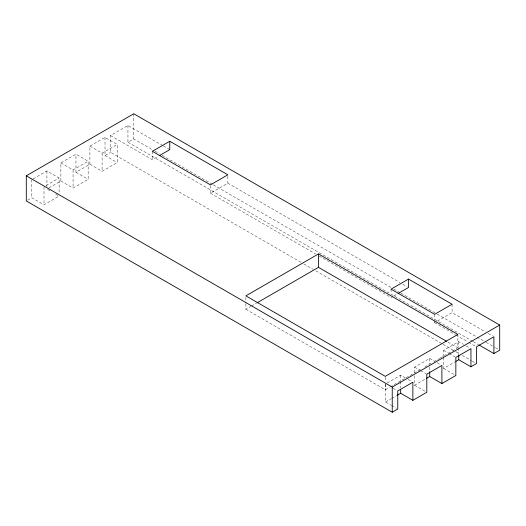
<?xml version="1.0" encoding="UTF-8"?>
<svg xmlns="http://www.w3.org/2000/svg" width="526" height="526" viewBox="0 0 526 526"><rect width="100%" height="100%" fill="white"/><g stroke="black" fill="none" stroke-linecap="round" stroke-linejoin="round"><path stroke-width="0.39" stroke-dasharray="2.63 1.97" d="M33.191 178.873L46.919 170.943L59.116 177.985L59.116 192.95M60.858 181.003L60.858 162.896L75.961 154.177L88.164 161.219L88.164 179.327L73.061 188.045L60.858 181.003L49.01 187.848M89.907 164.237L89.907 146.129L105.009 137.411L117.206 144.453L117.206 162.56L102.103 171.279L89.907 164.237L75.961 172.285L75.961 154.177M300.957 262.277L110.526 152.33L110.526 135.563L127.949 125.504L162.685 145.557M46.078 185.52L59.116 177.985M60.858 162.896L73.061 169.937L88.164 161.219M89.907 146.129L102.103 153.171L117.206 144.453M27.681 200.163L31.816 197.776L44.013 204.818L59.116 196.099M105.009 137.411L105.009 155.518L110.526 152.33M127.949 125.504L127.949 142.27L133.762 138.917L154.368 150.817M110.526 135.563L152.349 159.713L157.925 156.492M210.433 185.625L210.433 193.246L227.857 183.186L399.97 282.554M245.866 303.758L245.866 309.281L250.797 306.428M251.507 306.02L256.438 303.173M393.172 296.335L391.081 297.538L319.249 256.07M393.869 295.934L397.354 293.922M434.647 320.406L434.647 322.694L436.738 321.485M437.435 321.084L452.071 312.635L485.386 331.867M405.408 377.918L400.661 375.176L385.558 383.895L385.558 402.002L390.982 405.138M414.606 372.638L414.606 367.128L429.709 358.41L434.45 361.145M443.648 356.661L443.648 350.362L458.751 341.644L463.491 344.379M245.866 309.281L385.269 389.766L389.503 387.32M390.207 386.912L421.924 368.601M424.745 366.97L431.09 363.308M433.911 361.684L439.552 358.43M440.255 358.022L457.173 348.251M385.558 402.002L391.055 398.833M391.738 398.438L396.545 395.664M414.606 375.788L414.606 385.236L425.587 378.898M443.648 357.443L443.648 368.47L455.319 361.73M163.395 145.965L169.773 149.647M402.817 284.198L407.085 286.657M488.22 333.504L492.474 335.963M155.078 151.225L159.339 153.684M162.179 155.328L212.629 184.455M213.339 184.863L390.982 287.426M393.823 289.07L400.22 292.758M400.93 293.166L436.462 313.68M437.172 314.094L485.491 341.985M486.202 342.4L494.729 347.318M495.439 347.732L499.7 350.191M127.949 142.27L472.572 341.236M473.288 341.65L478.259 344.523M210.433 193.246L315.692 254.019M434.647 322.694L455.2 334.562M455.91 334.97L467.962 341.926M468.666 342.334L475.754 346.43M466.207 345.944L469.593 347.903M447.922 342.097L457.876 347.844L457.876 335.22M303.798 263.92L313.036 269.253M315.876 270.89L442.359 343.919M443.07 344.326L455.148 351.302M455.858 351.71L459.415 353.761M462.255 355.405L471.493 360.737M472.203 361.145L476.464 363.604M443.648 350.362L448.389 353.097M449.066 353.492L455.168 357.009M105.009 155.518L117.206 162.56M437.159 362.71L441.229 365.057M443.648 368.47L455.845 375.511M414.606 367.128L420.024 370.258M420.701 370.646L426.126 373.782M75.961 172.285L88.164 179.327M408.117 379.483L411.51 381.435M414.606 385.236L426.803 392.278M393.014 388.201L397.084 390.548M47.596 189.445L50.312 191.01M55.73 194.14L58.439 195.705M391.66 405.526L396.407 408.268M458.751 341.644L458.751 347.153M458.751 347.942L458.751 354.241M452.071 304.252L452.071 312.635M434.647 314.311L434.647 319.644M429.709 358.41L429.709 363.92M429.709 367.069L429.709 371.008M400.661 375.176L400.661 380.686M400.661 381.475L400.661 387.774M391.081 289.155L391.081 293.732M385.269 377.142L385.269 381.087M385.269 384.243L385.269 389.766M245.866 297.44L245.866 302.969M227.857 176.328L227.857 183.186M152.349 151.324L152.349 159.713M133.762 113.767L133.762 138.917M102.103 153.171L102.103 171.279M73.061 169.937L73.061 188.045M46.919 170.943L46.919 186.691M44.013 186.704L44.013 204.818M31.816 179.662L31.816 197.776"/><path stroke-width="0.79" d="M397.229 395.269L400.661 393.284L412.864 400.325L412.864 382.218L397.761 390.936L397.761 409.05L392.238 412.233L26.3 200.958L26.3 175.809L133.762 113.767L499.7 325.042L499.7 350.191L493.894 353.544L478.969 344.931M169.773 141.264L152.349 151.324L210.433 184.863L227.857 174.803L169.773 141.264L169.773 149.647L159.319 155.683M318.473 253.946L245.866 295.862L385.269 376.353L457.876 334.431L318.473 253.946L318.473 267.359L446.495 341.275M257.142 302.766L318.473 267.359M408.505 279.096L391.081 289.155L434.647 314.311L452.071 304.252L408.505 279.096L408.505 287.479L398.05 293.515M26.3 175.809L392.238 387.083L499.7 325.042M426.277 378.503L429.709 376.517L441.906 383.559L455.845 375.511L455.845 357.404L470.948 348.685L470.948 366.793L476.464 363.604L476.464 346.838L493.894 336.778L493.894 353.544M456.003 361.336L458.751 359.751L470.948 366.793M412.864 400.325L426.803 392.278L426.803 374.17L441.906 365.452L441.906 383.559M458.751 355.024L458.751 359.751M429.709 371.797L429.709 376.517M400.661 389.352L400.661 393.284M392.238 387.083L392.238 412.233"/></g></svg>
